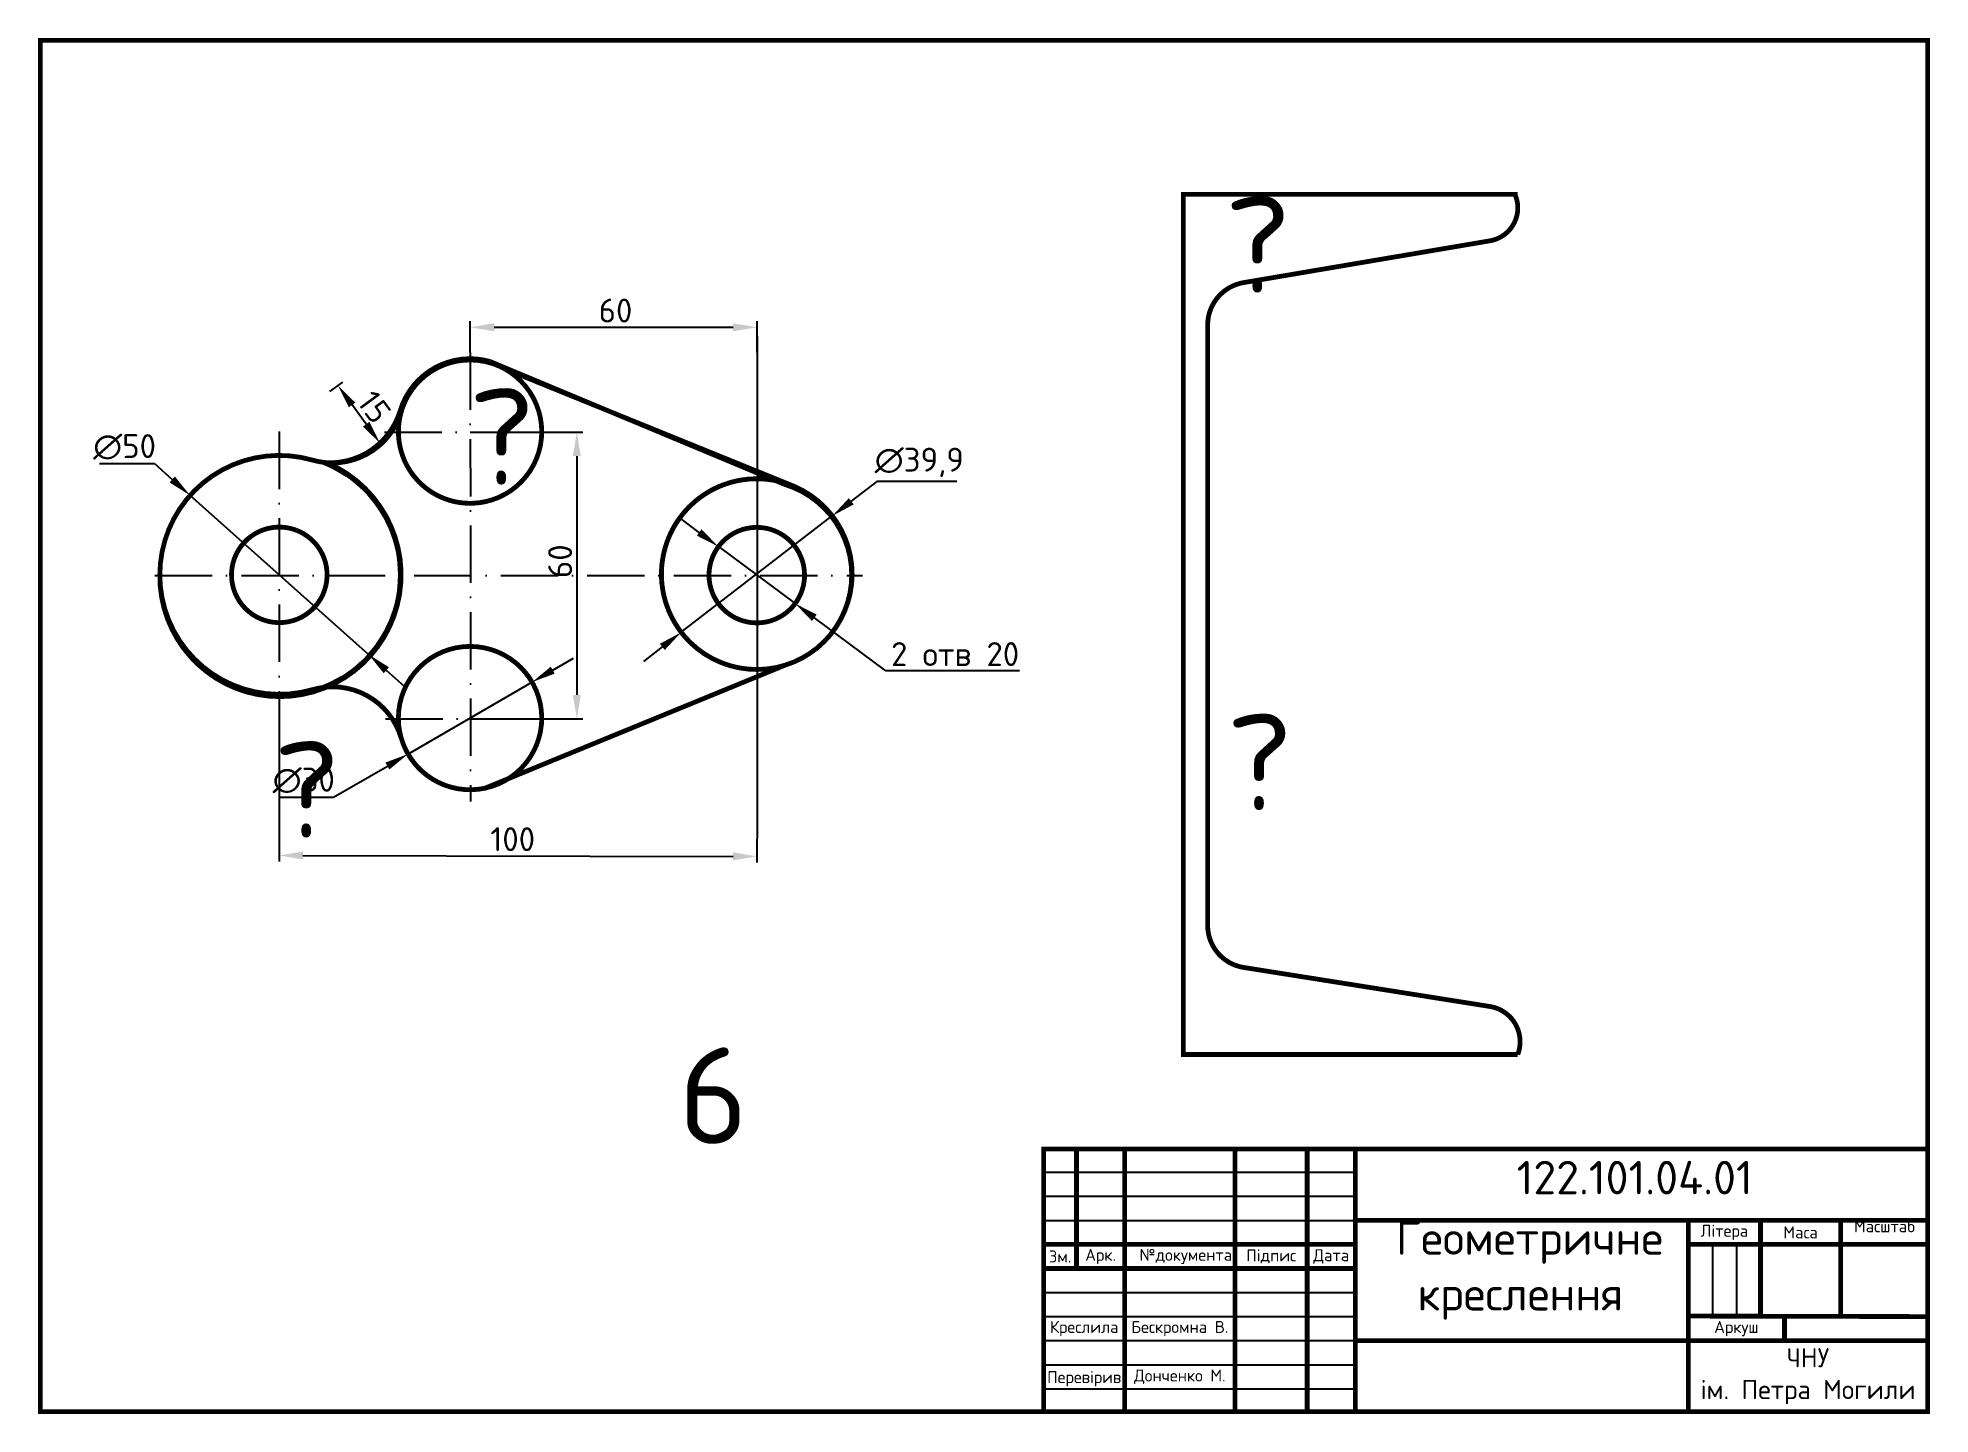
# Model space of a CAD drawing. Header units: millimetres. Extents: x 20 to 416, y 4 to 292.
import ezdxf

# ---------------------------------------------------------------- set-up
doc = ezdxf.new("R2010")
doc.units = ezdxf.units.MM
doc.header["$PDMODE"] = 34
doc.header["$PDSIZE"] = -3
doc.linetypes.add('ACAD_ISO10W100', pattern=[18, 12, -3, 0, -3])
doc.layers.add('Kontur', color=7, linetype='Continuous')
doc.layers.add('Osy', color=1, linetype='ACAD_ISO10W100')
doc.styles.get("Standard").update_dxf_attribs({"font": 'isocpeur.ttf'})
doc.dimstyles.new('ESKD', dxfattribs={"dimtxt": 5, "dimasz": 5, "dimexe": 1.25, "dimexo": 0, "dimgap": 1, "dimtad": 1, "dimtoh": 1, "dimdec": 1, "dimtxsty": 'Standard', "dimcen": 2.5, "dimclrd": 256, "dimclre": 256, "dimclrt": 256, "dimadec": 0, "dimazin": 0, "dimtfac": 1, "dimtdec": 1, "dimtmove": 0, "dimatfit": 3, "dimfxl": 1, "dimarcsym": 0})

# ---------------------------------------------------------------- blocks, each defined once
blk = doc.blocks.new('*D1')
at = {"layer": 'Defpoints', "lineweight": -2, "transparency": 16777216}
for p, q in [((127.2515540613093, 160.188321914151), (131.5771809181479, 162.6961002726582)), ((122.9259272044707, 157.6805435556439), (96.97216606343872, 142.6338734046009)), ((81.38970688426014, 133.5999564267447), (92.64653920660012, 140.1260950460938)), ((69.88970688426014, 133.5999564267447), (81.38970688426014, 133.5999564267447))]:
    blk.add_line(p, q, dxfattribs=at)
at = {"layer": 'Defpoints', "color": 0, "transparency": 16777216}
for p in [(122.9259272044707, 157.6805435556439), (96.97216606343872, 142.6338734046009)]:
    blk.add_point(p, dxfattribs=at)
at = {"layer": 'Defpoints', "transparency": 16777216}
for points in [[(126.8335910015581, 160.9092597236241), (127.6695171210605, 159.4673841046779), (122.9259272044707, 157.6805435556439)], [(92.22857614684895, 140.8470328555669), (93.06450226635133, 139.4051572366207), (96.97216606343872, 142.6338734046009)]]:
    blk.add_solid(points, dxfattribs=at)
at = {"layer": 'Defpoints', "transparency": 16777216, "insert": (75.13970688426011, 137.0999564267447), "char_height": 5, "attachment_point": 5}
blk.add_mtext('∅30', dxfattribs=at)
blk = doc.blocks.new('*D2')
at = {"layer": 'Defpoints', "lineweight": -2, "transparency": 16777216}
for p, q in [((157.8996143183182, 189.0046965053674), (153.8830981467004, 191.9825477177575)), ((161.9161304899359, 186.0268452929772), (177.9819627779729, 174.1156127439696)), ((196.9553394665164, 160.0487223441837), (181.9984789495906, 171.1377615315795)), ((224.9553394665164, 160.0487223441837), (196.9553394665164, 160.0487223441837))]:
    blk.add_line(p, q, dxfattribs=at)
at = {"layer": 'Defpoints', "color": 0, "transparency": 16777216}
for p in [(161.9161304899359, 186.0268452929772), (177.9819627779729, 174.1156127439696)]:
    blk.add_point(p, dxfattribs=at)
at = {"layer": 'Defpoints', "transparency": 16777216}
for points in [[(158.3959228537165, 189.6741158673037), (157.4033057829198, 188.3352771434311), (161.9161304899359, 186.0268452929772)], [(182.494787484989, 171.8071808935158), (181.5021704141922, 170.4683421696432), (177.9819627779729, 174.1156127439696)]]:
    blk.add_solid(points, dxfattribs=at)
at = {"layer": 'Defpoints', "transparency": 16777216, "insert": (211.4553394665163, 163.5487223441837), "char_height": 5, "attachment_point": 5}
blk.add_mtext('2 отв 20', dxfattribs=at)
blk = doc.blocks.new('*D3')
at = {"layer": 'Defpoints', "lineweight": -2, "transparency": 16777216}
for p, q in [((32.39705278622428, 203.4093221767672), (43.89705278622426, 203.4093221767672)), ((43.89705278622426, 203.4093221767672), (47.63008535247096, 200.0829926892777)), ((88.69344358118386, 163.4933683268932), (51.36311791871758, 196.7566632017882)), ((92.42647614743048, 160.1670388394037), (96.1595087136771, 156.8407093519142))]:
    blk.add_line(p, q, dxfattribs=at)
at = {"layer": 'Defpoints', "color": 0, "transparency": 16777216}
for p in [(51.36311791871758, 196.7566632017882), (88.69344358118386, 163.4933683268932)]:
    blk.add_point(p, dxfattribs=at)
at = {"layer": 'Defpoints', "transparency": 16777216}
for points in [[(48.18447360038587, 200.7051647836521), (47.07569710455603, 199.4608205949032), (51.36311791871758, 196.7566632017882)], [(92.98086439534539, 160.7892109337782), (91.87208789951555, 159.5448667450293), (88.69344358118386, 163.4933683268932)]]:
    blk.add_solid(points, dxfattribs=at)
at = {"layer": 'Defpoints', "transparency": 16777216, "insert": (37.64705278622426, 206.9093221767672), "char_height": 5, "attachment_point": 5}
blk.add_mtext('∅50', dxfattribs=at)
blk = doc.blocks.new('*D4')
at = {"layer": 'Defpoints', "lineweight": -2, "transparency": 16777216}
for p, q in [((110.0045679966092, 209.9984383722209), (133.5459086835943, 209.9984383722209)), ((132.2959086835943, 204.9984383722209), (132.2959086835943, 155.0012904884932)), ((110.0045679966092, 150.0012904884932), (133.5459086835943, 150.0012904884932))]:
    blk.add_line(p, q, dxfattribs=at)
at = {"layer": 'Defpoints', "color": 0, "transparency": 16777216}
for p in [(110.0045679966092, 209.9984383722209), (110.0045679966092, 150.0012904884932), (132.2959086835943, 150.0012904884932)]:
    blk.add_point(p, dxfattribs=at)
at = {"layer": 'Defpoints', "transparency": 16777216}
for points in [[(131.462575350261, 204.9984383722209), (133.1292420169277, 204.9984383722209), (132.2959086835943, 209.9984383722209)], [(131.462575350261, 155.0012904884932), (133.1292420169277, 155.0012904884932), (132.2959086835943, 150.0012904884932)]]:
    blk.add_solid(points, dxfattribs=at)
at = {"layer": 'Defpoints', "transparency": 16777216, "insert": (128.7959086835943, 182.9798720017268), "char_height": 5, "attachment_point": 5, "rotation": 90}
blk.add_mtext('60', dxfattribs=at)
blk = doc.blocks.new('*D5')
at = {"layer": 'Defpoints', "lineweight": -2, "transparency": 16777216}
for p, q in [((70.00394499706398, 130.1951266738332), (69.98460742021953, 120.1573308002018)), ((170.0007071519439, 130.002485271606), (169.9813695750995, 119.9646893979746)), ((74.98700623299673, 121.39769611652), (164.9837869443816, 121.2243194425301))]:
    blk.add_line(p, q, dxfattribs=at)
at = {"layer": 'Defpoints', "color": 0, "transparency": 16777216}
for p in [(70.00394499706398, 130.1951266738332), (170.0007071519439, 130.002485271606), (169.9837776661292, 121.2146870784115)]:
    blk.add_point(p, dxfattribs=at)
at = {"layer": 'Defpoints', "transparency": 16777216}
for points in [[(74.9886116270165, 122.2310279034779), (74.98540083897696, 120.5643643295621), (69.9870155112492, 121.4073284806387)], [(164.9853923384014, 122.057651229488), (164.9821815503618, 120.3909876555722), (169.9837776661292, 121.2146870784115)]]:
    blk.add_solid(points, dxfattribs=at)
at = {"layer": 'Defpoints', "transparency": 16777216, "insert": (118.8797244564057, 124.8131443255813), "char_height": 5, "attachment_point": 5, "rotation": 359.88962116957896}
blk.add_mtext('100', dxfattribs=at)
blk = doc.blocks.new('*D6')
at = {"layer": 'Defpoints', "lineweight": -2, "transparency": 16777216}
for p, q in [((110.0005401507588, 226.6296005141151), (110.0004919869839, 233.1835457473167)), ((115.000501172876, 231.9335824914589), (164.9999580756511, 231.933949928552)), ((169.9999970532638, 226.630041439425), (169.999948889489, 233.1839866726267))]:
    blk.add_line(p, q, dxfattribs=at)
at = {"layer": 'Defpoints', "color": 0, "transparency": 16777216}
for p in [(169.9999580755161, 231.9339866726604), (110.0005401507588, 226.6296005141151), (169.9999970532638, 226.630041439425)]:
    blk.add_point(p, dxfattribs=at)
at = {"layer": 'Defpoints', "transparency": 16777216}
for points in [[(115.0004950488579, 232.7669158247697), (115.0005072968941, 231.100249158148), (110.000501173011, 231.9335457473505)], [(164.999951951633, 232.7672832618628), (164.9999641996692, 231.1006165952411), (169.9999580755161, 231.9339866726604)]]:
    blk.add_solid(points, dxfattribs=at)
at = {"layer": 'Defpoints', "transparency": 16777216, "insert": (140.3904739953422, 235.4337690779362), "char_height": 5, "attachment_point": 5, "rotation": 0.0004210564669297286}
blk.add_mtext('60', dxfattribs=at)
blk = doc.blocks.new('*D7')
at = {"layer": 'Defpoints', "lineweight": -2, "transparency": 16777216}
for p, q in [((80.62021718575811, 218.4894891755439), (83.30927575201035, 220.4602088985824)), ((88.21209433061892, 211.6556492450974), (85.25663757477727, 215.6883872410569)), ((89.48685932917304, 206.3909042114267), (92.17591789542529, 208.3616239344652))]:
    blk.add_line(p, q, dxfattribs=at)
at = {"layer": 'Defpoints', "color": 0, "transparency": 16777216}
for p in [(80.62021718575811, 218.4894891755439), (82.30104488099063, 219.7213107251358), (89.48685932917304, 206.3909042114267)]:
    blk.add_point(p, dxfattribs=at)
at = {"layer": 'Defpoints', "transparency": 16777216}
for points in [[(85.92879148879044, 216.1809860233546), (84.5844836607641, 215.1957884587591), (82.30104488099063, 219.7213107251358)], [(88.88424824463209, 212.1482480273952), (87.53994041660576, 211.1630504627997), (91.16768702440557, 207.6227257610186)]]:
    blk.add_solid(points, dxfattribs=at)
at = {"layer": 'Defpoints', "transparency": 16777216, "insert": (89.90671687864685, 215.2643051170078), "char_height": 5, "attachment_point": 5, "rotation": 306.23642334171586}
blk.add_mtext('15', dxfattribs=at)
blk = doc.blocks.new('*D8')
at = {"layer": 'Defpoints', "lineweight": -2, "transparency": 16777216}
for p, q in [((195.0785026536905, 199.6498981437135), (189.7212178238293, 195.5217863378739)), ((211.8285026536906, 199.6498981437135), (195.0785026536905, 199.6498981437135)), ((154.1374489584823, 168.1023414111212), (185.7606443094269, 192.4699250308984)), ((150.1768754440799, 165.0504801041457), (146.2163019296775, 161.9986187971702))]:
    blk.add_line(p, q, dxfattribs=at)
blk.add_arc((169.9490466339547, 180.2861332210098), 19.96124755414124, 34.02848646778559, 67.9073533458187, dxfattribs=at)
at = {"layer": 'Defpoints', "color": 0, "transparency": 16777216}
for p in [(185.7606443094269, 192.4699250308984), (154.1374489584823, 168.1023414111212)]:
    blk.add_point(p, dxfattribs=at)
at = {"layer": 'Defpoints', "transparency": 16777216}
for points in [[(189.2125742726668, 196.1818819236076), (190.2298613749919, 194.8616907521401), (185.7606443094269, 192.4699250308984)], [(149.6682318929173, 165.7105756898794), (150.6855189952425, 164.390384518412), (154.1374489584823, 168.1023414111212)]]:
    blk.add_solid(points, dxfattribs=at)
at = {"layer": 'Defpoints', "transparency": 16777216, "insert": (203.9535026536906, 203.6498981437135), "char_height": 5, "attachment_point": 5}
blk.add_mtext('∅39,9', dxfattribs=at)

msp = doc.modelspace()

# ---------------------------------------------------------------- linework, layer by layer
at = {"layer": 'Defpoints'}
msp.add_line((70.02828074995067, 155.1250157643407), (70.00374500172711, 129.990248625053), dxfattribs=at)
at = {"layer": 'Kontur'}
for p, q in [((169.9999717636183, 230.071361238038), (170.000707151944, 130.002485271606)), ((114.1392728239753, 224.7705881352213), (174.1392728239752, 199.8026238992586)), ((179.3287921843585, 162.4190708006159), (113.1450463396355, 135.1572084801222)), ((236.863162814614, 60), (236.863162814614, 34.98283750303096)), ((246.9368496676129, 60), (246.9368496676129, 5)), ((270.0223799123523, 60), (270.0223799123523, 5)), ((285.1329090318236, 60), (285.1329090318236, 5)), ((295.2065958848225, 60), (295.2065958848225, 5)), ((230, 55.12066521234442), (295.2065958848225, 55.12066521234442)), ((230, 50.08620847061047), (295.2065958848225, 50.08620847061047)), ((230, 45.05175172887664), (295.2065958848225, 45.05175172887665)), ((415, 45.05175172887664), (295.2065958848225, 45.05175172887665)), ((364.8829249246141, 45.05175172887665), (364.8829249246141, 5)), ((379.9934540440854, 45.05175172887665), (379.9934540440854, 24.9139240195633)), ((396.7829305857142, 45.05175172887664), (396.7829305857142, 24.9139240195633)), ((230, 40.0172942447648), (295.2065958848225, 40.0172942447648)), ((415, 40.0172942447648), (364.8829249246141, 40.01729424476481)), ((369.9197671910865, 40.01729424476481), (369.9197671910865, 24.9139240195633)), ((374.956610617586, 40.01729424476481), (374.956610617586, 24.9139240195633)), ((230, 34.98283750303096), (295.2065958848225, 34.98283750303096)), ((230, 29.94838076129713), (295.2065958848225, 29.94838076129713)), ((230, 24.9139240195633), (295.2065958848225, 24.9139240195633)), ((415, 24.9139240195633), (364.8829249246141, 24.9139240195633)), ((385.0302963105578, 19.87946653545135), (385.0302963105578, 24.9139240195633)), ((396.7829305857142, 24.9139240195633), (396.7829305857142, 24.9139240195633)), ((230, 19.87946653545134), (295.2065958848225, 19.87946653545134)), ((415, 19.87946653545134), (295.2065958848225, 19.87946653545136)), ((230, 14.84500979371751), (295.2065958848225, 14.84500979371751)), ((230, 9.810553051983675), (295.2065958848225, 9.810553051983675))]:
    msp.add_line(p, q, dxfattribs=at)
at = {"layer": 'Kontur', "const_width": 1}
msp.add_lwpolyline([(20, 5), (415, 5), (415, 292), (20, 292)], close=True, dxfattribs=at)
for points in [[(259.2051310846109, 79.7625896290773), (259.2051310846109, 259.7625896290773), (329.2051310846109, 259.7625896290773)], [(259.2051310846109, 79.7625896290773), (329.2051310846109, 79.7625896290773)], [(415, 5), (415, 60), (230, 60), (230, 5)], [(236.863162814614, 34.98283750303096), (236.863162814614, 60)], [(246.9368496676129, 5), (246.936849667613, 60)], [(270.0223799123523, 5), (270.0223799123523, 60)], [(285.1329090318236, 5), (285.1329090318236, 60)], [(295.2065958848225, 5), (295.2065958848225, 60)], [(295.2065958848225, 45.05175172887665), (415, 45.05175172887664)], [(364.8829249246141, 5), (364.8829249246141, 45.05175172887665)], [(379.9934540440854, 24.9139240195633), (379.9934540440854, 45.05175172887665)], [(396.7829305857142, 24.95461742647258), (396.7829305857142, 45.05175172887664)], [(230, 40.0172942447648), (295.2065958848225, 40.0172942447648)], [(415, 40.0172942447648), (364.8829249246141, 40.0172942447648)], [(230, 34.98283750303096), (295.2065958848225, 34.98283750303096)], [(364.8829249246141, 25.02587586443832), (415, 24.9139240195633)], [(385.0302963105578, 19.87946653545135), (385.0302963105578, 24.9139240195633)], [(295.2065958848225, 19.87946653545136), (415, 19.87946653545136)]]:
    msp.add_lwpolyline(points, dxfattribs=at)
for points in [[(264.3051310846109, 232.405660845346, -0.3658117232964322), (271.7999453408727, 241.2789024106843), (323.3758311075183, 250.0278232424891, 0.4890774728519888), (328.6060757171921, 259.7625896290773), (259.2051310846109, 259.7625896290773), (259.2051310846109, 79.7625896290773), (329.2051310846109, 79.7625896290773, 0.4727413876239298), (323.4451705892362, 89.79563418781873), (271.8141516441435, 97.97685040640414, -0.3715385736254097), (264.3051310846109, 106.8524901190166), (264.3051310846109, 232.405660845346)], [(45.02828074995068, 180.1250157643407, -0.4994766412360937), (76.98806858108739, 204.1367077777237, 0.4132055152897436), (95.55649395686189, 214.3182730171563, 2.095780641153501), (117.0820074087216, 223.2883097991731), (177.4565786171344, 198.7817642575341, 1.214096633711647), (169.9490466339544, 160.3248856668685)]]:
    msp.add_lwpolyline(points, format="xyb", dxfattribs=at)
for points in [[(45.02828074995111, 180.1250203873043, 0.4994766989989587), (76.98806858108738, 156.1133237509576, -0.4132055152897447), (95.55649395686187, 145.931758511525, 0.3922303081620412), (113.074881446677, 135.4865180831572), (175.8329907138128, 161.2117890387625, 0.7413914902593355), (175.7221356542214, 199.0719104773747), (114.1392728239753, 224.7705881352213, 0.4120250690391477), (95.30302513025099, 214.3926878808342, -0.3397864340584438), (79.9997368548548, 203.5889702944844, -0.7054993683466044), (77.12582910645447, 155.6380415459573, -0.5040849085152082)], [(117.0820074087216, 223.2883097991731, -20.69980343407322), (114.4173573521836, 224.411838354276, -0.0483096374893078)], [(174.1392728239752, 199.8026238992586, 1.294563088979208), (175.8329907138128, 161.2117890387624, 0.7724613875624424)], [(60.02828074995068, 180.1250157643407, 67.62119977512961), (60.04576851499434, 180.7161582843365, 0.01478826171859483)], [(179.9489019822066, 180.0712290184734, 19.72755554939263), (179.7443949938186, 178.0592008141795, 0.05069051750969825)], [(96.83644664121042, 142.8729980609834, 179.3233604757649), (96.67724162386381, 143.167273446509, 0.005576518292691234)]]:
    msp.add_lwpolyline(points, format="xyb", close=True, dxfattribs=at)
at = {"layer": 'Kontur'}
for centre, radius in [((109.9490466339544, 210.092823048559), 15), ((170.0282807499507, 180.1250157643407), 20), ((70.02828074995068, 180.1250157643407), 10), ((169.9490466339543, 180.1250157643407), 10), ((109.9490466339544, 150.1572084801222), 15)]:
    msp.add_circle(centre, radius, dxfattribs=at)
at = {"layer": 'Kontur', "linetype": 'Continuous'}
msp.add_circle((70.02828074995068, 180.1250157643407), 25, dxfattribs=at)
at = {"layer": 'Osy'}
for p, q in [((110.0005401507588, 226.6296005141151), (110.023295563105, 132.6714485905229)), ((70.02828074995068, 210.092823048559), (70.02828074995067, 150.182294571161)), ((92.0721936497298, 209.9984383722208), (126.4054950467089, 209.9984383722208)), ((43.98460526403096, 180.0129963014538), (192.0689754216783, 180.0129963014538)), ((92.2200437038914, 150.0012904884932), (126.1251640918867, 150.0012904884932))]:
    msp.add_line(p, q, dxfattribs=at)

# ---------------------------------------------------------------- texts
at = {"layer": 'Defpoints', "color": 1}
for s, p in [('?', (267.890430678762, 239.1967769917952)), ('?', (109.682621273902, 199.0082738009633)), ('?', (268.2516361111577, 130.9007539715429)), ('?', (68.85707545954551, 125.1600191094045)), ('6', (153.5368539829237, 61.06795848318427))]:
    msp.add_text(s, height=20.18655850792599, dxfattribs=at).set_placement(p)
at = {"layer": 'Defpoints', "char_height": 2.5, "attachment_point": 5}
for s, width, insert in [('Маса', 16.7894765416288, (388.3881923148998, 42.53452298682072)), ('Аркуш', 20.14737138594364, (374.956610617586, 22.39669527750733))]:
    msp.add_mtext_dynamic_manual_height_columns(s, width=width, gutter_width=12.5, heights=[0], dxfattribs=dict(at, insert=insert))
at = {"layer": 'Kontur'}
for s, width, heights, insert, char_height, attachment_point in [('122.101.04.01', 119.7934041151775, [14.94824827112335], (328.9542130800032, 57.5), 7, 1), ('Геометричне\\P креслення', 69.67632903979165, [0], (303.7193074883994, 24.28508506220999), 7, 7), ('Літера', 15.11052911947127, [0], (372.4381894843498, 42.53452298682073), 2.5, 5), ('Масштаб', 18.21706941428579, [0], (399.5548046870454, 45.05175172887664), 2.5, 1), ('Зм.', 6.863162814614043, [0], (233.431581407307, 37.50006587389788), 2.5, 5), ('Арк.', 10.07368685299892, [0], (241.9000062411135, 37.50006587389788), 2.5, 5), ('\\pxi-3,l4,t4;№документа', 23.08553024473937, [0], (258.4796147899826, 37.50006587389788), 2.5, 5), ('Підпис', 15.11052911947127, [0], (277.577644472088, 37.5172942447648), 2.5, 5), ('Дата', 10.07368685299889, [0], (290.169752458323, 37.50006587389788), 2.5, 5), ('Креслила', 16.93684966761296, [0], (238.4684248338065, 22.39669527750732), 2.5, 5), ('Бескромна В.', 23.0855302447394, [0], (258.4796147899826, 22.39669527750732), 2.5, 5), ('ЧНУ\\Pім. Петра Могили', 50.11707507538586, [0], (389.9414624623071, 12.43973326772568), 4, 5), ('Перевірив', 16.93684966761296, [0], (238.4684248338065, 11.91407886286777), 2.5, 5), ('Донченко М.', 23.0855302447394, [0], (258.4796147899826, 12.32778142285059), 2.5, 5)]:
    msp.add_mtext_dynamic_manual_height_columns(s, width=width, gutter_width=12.5, heights=heights, dxfattribs=dict(at, insert=insert, char_height=char_height, attachment_point=attachment_point))

# ---------------------------------------------------------------- dimensions: what is measured, and where the dimension line sits
at = {"layer": 'Defpoints'}
for base, p1, p2, angle, picture, middle, dimtype in [((169.9999580755161, 231.9339866726604), (110.0005401507588, 226.6296005141151), (169.9999970532639, 226.630041439425), 0.00042105646686966527, '*D6', (140.3904997162181, 231.9337690780308), 161), ((82.30104488099063, 219.7213107251358), (89.48685932917303, 206.3909042114267), (80.6202171857581, 218.4894891755439), 126.23642334171586, '*D7', (87.08367043979163, 213.1953902313572), 161), ((132.2959086835943, 150.0012904884932), (110.0045679966091, 209.9984383722208), (110.0045679966091, 150.0012904884932), 90, '*D4', (132.2959086835943, 182.9798720017268), 160), ((169.9837776661292, 121.2146870784115), (70.003944997064, 130.1951266738332), (170.000707151944, 130.002485271606), 359.88962116957896, '*D5', (118.8729818015227, 121.313150820358), 161)]:
    dim = msp.add_linear_dim(base=base, p1=p1, p2=p2, angle=angle, dimstyle='ESKD', dxfattribs=at)
    dim.commit()
    dim.dimension.update_dxf_attribs({"geometry": picture, "text_midpoint": middle, "dimtype": dimtype})
for p1, p2, picture, middle in [((88.69344358118386, 163.4933683268932), (51.36311791871758, 196.7566632017882), '*D3', (37.64705278622426, 203.4093221767672)), ((154.1374489584823, 168.1023414111212), (185.7606443094269, 192.4699250308984), '*D8', (203.9535026536906, 199.6498981437135)), ((122.9259272044707, 157.6805435556439), (96.97216606343872, 142.6338734046009), '*D1', (75.13970688426011, 133.5999564267447))]:
    dim = msp.add_diameter_dim_2p(p1=p1, p2=p2, dimstyle='ESKD', dxfattribs=at)
    dim.commit()
    dim.dimension.update_dxf_attribs({"geometry": picture, "text_midpoint": middle, "dimtype": 163})
dim = msp.add_diameter_dim_2p(p1=(161.9161304899359, 186.0268452929772), p2=(177.9819627779729, 174.1156127439696), text='2 отв 20', dimstyle='ESKD', dxfattribs=at)
dim.commit()
dim.dimension.update_dxf_attribs({"geometry": '*D2', "text_midpoint": (211.4553394665163, 160.0487223441837), "dimtype": 163})

doc.saveas('drawing.dxf')
